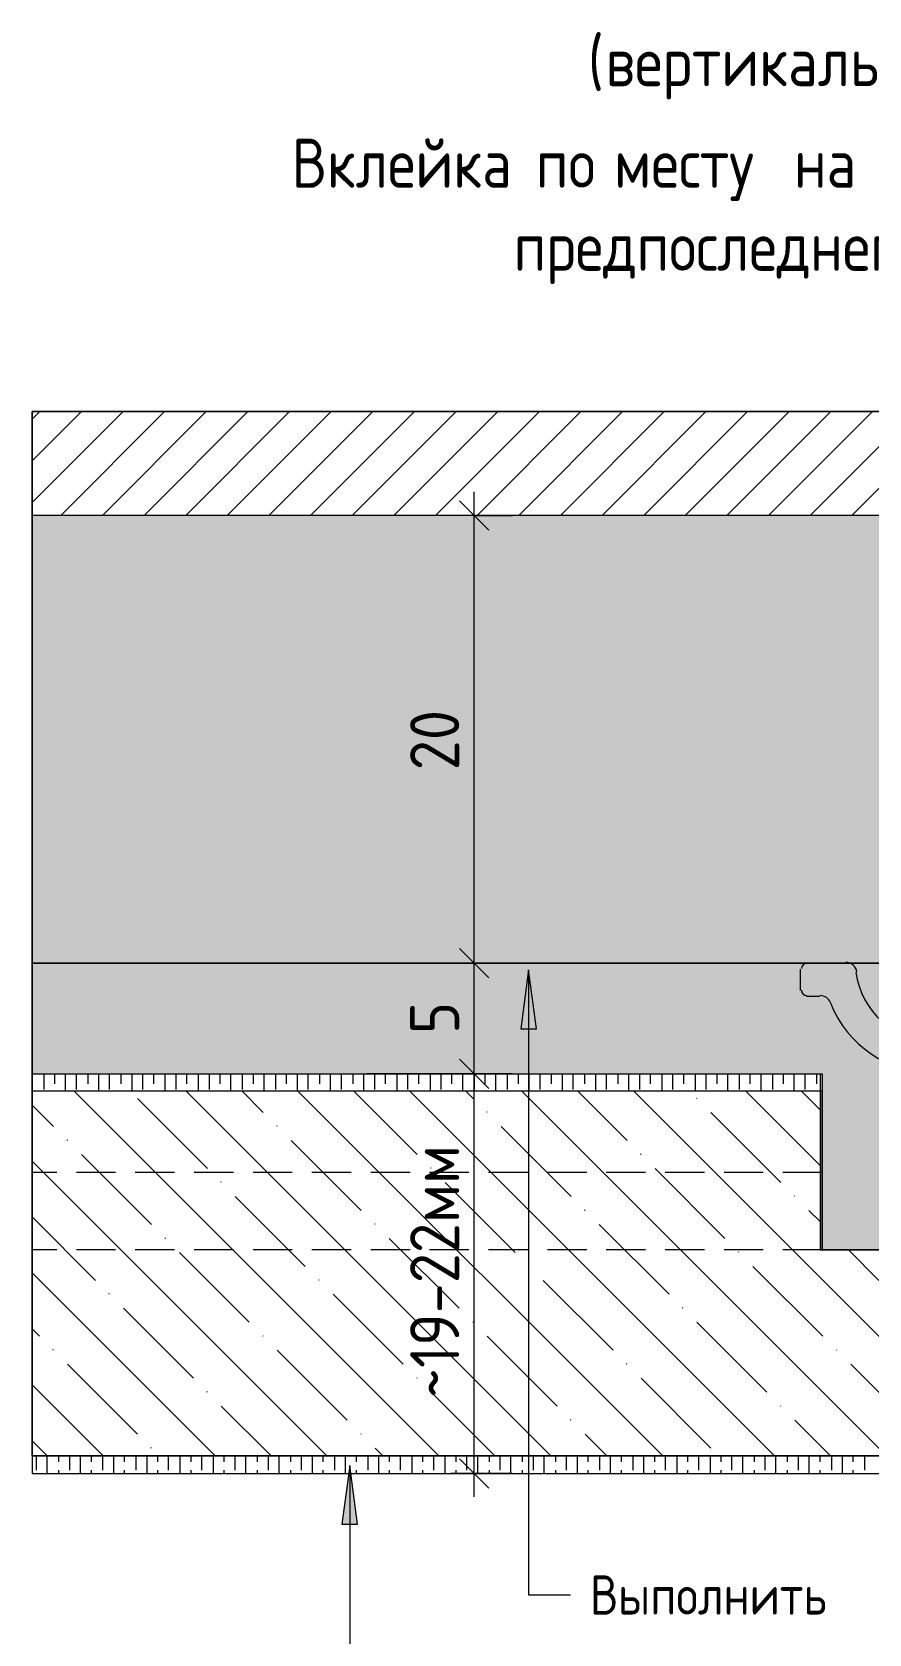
# Model space of a CAD drawing. Header units: millimetres. Extents: x 2518 to 53621, y 2061 to 18648.
# Drawn here: x 46762 to 48894, y 14567 to 18648 of the extents above; entities that cross this region are included whole.
import ezdxf

# ---------------------------------------------------------------- set-up
doc = ezdxf.new("R2010")
doc.units = ezdxf.units.MM
doc.linetypes.add('ADSK_Штрих_ш2 п1', pattern=[150, 100, -50])
for name, color, linetype, lineweight in [('A-ANNO-DIMS', 7, 'Continuous', 9), ('A-ANNO-DIMS-50', 7, 'Continuous', 9), ('A-DETL', 7, 'Continuous', 9), ('A-DETL-5', 7, 'ADSK_Штрих_ш2 п1', 9), ('A-DETL-6', 7, 'Continuous', 5), ('A-DETL-GENF', 7, 'Continuous', 9), ('G-ANNO-TEXT', 7, 'Continuous', 9)]:
    doc.layers.add(name, color=color, linetype=linetype, lineweight=lineweight)
doc.layers.add('A-DETL-GENF-1', color=7, linetype='Continuous', lineweight=9, true_color=0xd2d2d2)
doc.layers.add('A-DETL-GENF-12', color=7, linetype='Continuous', lineweight=9, true_color=0xeeeeee)
doc.styles.add('GOST Common_10', font='GOST_Common.ttf', dxfattribs={"width": 0.9, "height": 100})
doc.styles.add('GOST Common_9', font='GOST_Common.ttf', dxfattribs={"width": 0.9, "height": 125})
doc.styles.add('ISOCPEUR', font='isocpeur.ttf', dxfattribs={"width": 0.9, "height": 125})
doc.dimstyles.new('ISO-2_5_0_9К_БОЛЬШОЙ', dxfattribs={"dimscale": 304.8, "dimtxt": 124.497647, "dimasz": 0.246063, "dimexe": 0.19685, "dimexo": 0.492126, "dimgap": 0, "dimtad": 1, "dimdec": 0, "dimrnd": 10, "dimzin": 0, "dimdsep": 46, "dimtxsty": 'ISOCPEUR', "dimblk1": 'OBLIQUE', "dimblk2": 'OBLIQUE', "dimsah": 1, "dimcen": 0.09, "dimdle": 0.19685, "dimazin": 0, "dimtfac": 1, "dimtdec": 4, "dimtix": 1, "dimtmove": 0, "dimatfit": 3, "dimfxl": 1, "dimtvp": 1, "dimtolj": 1, "dimtzin": 0, "dimarcsym": 2})

# ---------------------------------------------------------------- blocks, each defined once
blk = doc.blocks.new('DIMBLOCK44-Узел 10')
at = {"layer": 'A-ANNO-DIMS-50'}
for p, q in [((47888.9, 15934.4), (47888.9, 16335.9)), ((47985.9, 16275.9), (47828.9, 16275.9)), ((47888.9, 16275.9), (47985.9, 16275.9)), ((47985.9, 15994.4), (47828.9, 15994.4)), ((47888.9, 15994.4), (47985.9, 15994.4))]:
    blk.add_line(p, q, dxfattribs=at)
at = {"layer": 'A-ANNO-DIMS-50', "lineweight": 20}
for p, q in [((47888.9, 16275.9), (47851.4, 16313.4)), ((47888.9, 16275.9), (47926.4, 16238.4)), ((47888.9, 15994.4), (47851.4, 16031.9)), ((47888.9, 15994.4), (47926.4, 15956.9))]:
    blk.add_line(p, q, dxfattribs=at)
at = {"layer": 'A-ANNO-DIMS-50', "color": 0, "insert": (47725.6, 16095.7), "char_height": 125, "width": 94.81, "attachment_point": 1, "rotation": 90, "line_spacing_factor": 1.149209, "style": 'ISOCPEUR'}
blk.add_mtext('5\\fISOCPEUR|b0|i0|c254|p34|;\\W.9;\u202c', dxfattribs=at)
blk = doc.blocks.new('_Oblique')
at = {"color": 0, "linetype": 'ByBlock', "lineweight": -2}
blk.add_line((-0.5, -0.5), (0.5, 0.5), dxfattribs=at)
blk = doc.blocks.new('DIMBLOCK45-Узел 10')
at = {"layer": 'A-ANNO-DIMS-50'}
for p, q in [((47888.9, 16215.9), (47888.9, 17476.8)), ((47985.9, 17416.8), (47828.9, 17416.8)), ((47888.9, 17416.8), (47985.9, 17416.8)), ((47985.9, 16275.9), (47828.9, 16275.9)), ((47888.9, 16275.9), (47985.9, 16275.9))]:
    blk.add_line(p, q, dxfattribs=at)
at = {"layer": 'A-ANNO-DIMS-50', "lineweight": 20}
for p, q in [((47888.9, 17416.8), (47851.4, 17454.3)), ((47888.9, 17416.8), (47926.4, 17379.3)), ((47888.9, 16275.9), (47851.4, 16313.4)), ((47888.9, 16275.9), (47926.4, 16238.4))]:
    blk.add_line(p, q, dxfattribs=at)
at = {"layer": 'A-ANNO-DIMS-50', "color": 0, "insert": (47725.6, 16767.3), "char_height": 125, "width": 189.619, "attachment_point": 1, "rotation": 90, "line_spacing_factor": 1.149209, "style": 'ISOCPEUR'}
blk.add_mtext('20\\fISOCPEUR|b0|i0|c254|p34|;\\W.9;\u202c', dxfattribs=at)
blk = doc.blocks.new('DIMBLOCK46-Узел 10')
at = {"layer": 'A-ANNO-DIMS-50'}
for p, q in [((47888.9, 14916.3), (47888.9, 16054.4)), ((47615.1, 15994.4), (47948.9, 15994.4)), ((47888.9, 15994.4), (47615.1, 15994.4)), ((47985.9, 14976.3), (47828.9, 14976.3)), ((47888.9, 14976.3), (47985.9, 14976.3))]:
    blk.add_line(p, q, dxfattribs=at)
at = {"layer": 'A-ANNO-DIMS-50', "lineweight": 20}
for p, q in [((47888.9, 15994.4), (47851.4, 16031.9)), ((47888.9, 15994.4), (47926.4, 15956.9)), ((47888.9, 14976.3), (47851.4, 15013.8)), ((47888.9, 14976.3), (47926.4, 14938.8))]:
    blk.add_line(p, q, dxfattribs=at)
at = {"layer": 'A-ANNO-DIMS-50', "color": 0, "insert": (47725.6, 15168.1), "char_height": 125, "width": 761.351, "attachment_point": 1, "rotation": 90, "line_spacing_factor": 1.149209, "style": 'ISOCPEUR'}
blk.add_mtext('~19-22мм', dxfattribs=at)

msp = doc.modelspace()

# ---------------------------------------------------------------- hatches: boundary and pattern name
at = {"layer": 'A-DETL-GENF'}
h = msp.add_hatch(dxfattribs=at)
h.set_pattern_fill('FP_13', color=256, style=0, pattern_type=2)
h.set_pattern_definition([(45, (24327.63, 0), (-53.03301, 53.03301), [])])
h.paths.add_polyline_path([(52477.3741, 17416.7987), (52477.3741, 17681.3821), (46762.3741, 17681.3821), (46762.3741, 17416.7987), (49732.0575, 17416.7987)])
h = msp.add_hatch(dxfattribs=at)
h.set_pattern_fill('FP_11', color=256, style=0, pattern_type=2)
h.set_pattern_definition([(135, (24327.63, 0), (-142.5619, -142.5619), []), (135, (24470.2, 0), (-142.5619, -142.5619), [252.016, -50.403, 1.676, -48.727])])
h.paths.add_polyline_path([(49575.4241, 15020.7321), (49575.4241, 15545.6654), (48770.0325, 15545.6654), (48770.0325, 15949.9487), (46762.3741, 15949.9487), (46762.3741, 15020.7321), (48775.3241, 15020.7321)])
at = {"layer": 'A-DETL-GENF-1'}
h = msp.add_hatch(dxfattribs=at)
h.set_pattern_fill('FP_9', color=256, style=0, pattern_type=2)
h.set_pattern_definition([(0, (24327.629, 0), (60.96, 15.24), [5.029, -40.691, 5.029, -40.691, -243.84]), (0, (24327.629, 0), (60.96, 15.24), [-91.44, 5.029, -86.411, 5.029, -40.691, -106.68]), (0, (24327.629, 0), (60.96, 15.24), [-228.6, 5.029, -25.451, 5.029, -71.171]), (120, (24350.489, 7.62), (-43.678227, 45.1729086), [5.029, -40.691, 5.029, -40.691, -243.84]), (120, (24350.489, 7.62), (-43.678227, 45.1729086), [-91.44, 5.029, -86.411, 5.029, -40.691, -106.68]), (120, (24350.489, 7.62), (-43.678227, 45.1729086), [-228.6, 5.029, -25.451, 5.029, -71.171]), (240, (24358.109, 38.1), (-17.281773, -60.4129086), [5.029, -40.691, 5.029, -40.691, -243.84]), (240, (24358.109, 38.1), (-17.281773, -60.4129086), [-91.44, 5.029, -86.411, 5.029, -40.691, -106.68]), (240, (24358.109, 38.1), (-17.281773, -60.4129086), [-228.6, 5.029, -25.451, 5.029, -71.171])])
h.paths.add_polyline_path([(52477.3741, 16275.9154), (52477.3741, 17416.7987), (46762.3741, 17416.7987), (46762.3741, 16275.9154), (49732.0575, 16275.9154)])
at = {"layer": 'A-DETL-GENF-12'}
h = msp.add_hatch(color=256, dxfattribs=at)
h.paths.add_polyline_path([(49732.0575, 15545.6654), (50464.4241, 15545.6654), (50464.4241, 15742.5154), (49732.0575, 15742.5154), (49732.0575, 15994.3987), (52477.3741, 15994.3987), (52477.3741, 16275.9154), (46762.3741, 16275.9154), (46762.3741, 15994.3987), (48770.0325, 15994.3987), (48770.0325, 15545.6654), (49664.3241, 15545.6654)])
h.paths.add_polyline_path([(49014.5075, 15628.2154), (49012.3908, 15628.2154), (49012.3908, 15630.3321)])
at = {"layer": 'G-ANNO-TEXT'}
for points in [[(48027.5167, 16258.758), (48007.7689, 16108.758), (48047.2646, 16108.758)], [(47571.702, 14996.8026), (47551.9541, 14846.8026), (47591.4498, 14846.8026)]]:
    msp.add_hatch(color=256, dxfattribs=at).paths.add_polyline_path(points)

# ---------------------------------------------------------------- linework, layer by layer
at = {"layer": 'A-DETL'}
for p, q in [((52477.3741, 17681.3821), (46762.3741, 17681.3821)), ((46762.3741, 17681.3821), (46762.3741, 17416.7987)), ((52477.3741, 17416.7987), (46762.3741, 17416.7987)), ((46762.3741, 17416.7987), (46762.3741, 16275.9154)), ((46762.3741, 16275.9154), (46762.3741, 15994.3987)), ((46762.3741, 16275.9154), (52477.3741, 16275.9154)), ((46762.3741, 15994.3987), (48770.0325, 15994.3987)), ((48770.0325, 15994.3987), (48770.0325, 15949.9487)), ((48775.3241, 15949.9487), (46762.3741, 15949.9487)), ((46762.3741, 15949.9487), (46762.3741, 15020.7321)), ((48770.0325, 15949.9487), (48770.0325, 15545.6654)), ((48775.3241, 15545.6654), (48775.3241, 15949.9487)), ((48770.0325, 15545.6654), (49575.4241, 15545.6654)), ((49575.4241, 15545.6654), (48775.3241, 15545.6654)), ((46762.3741, 15020.7321), (49575.4241, 15020.7321))]:
    msp.add_line(p, q, dxfattribs=at)
at = {"layer": 'A-DETL-5'}
for p, q in [((48775.3241, 15742.5154), (46762.3741, 15742.5154)), ((48775.3241, 15545.6654), (46762.3741, 15545.6654))]:
    msp.add_line(p, q, dxfattribs=at)
at = {"layer": 'A-DETL-6'}
for p, q in [((46762.3741, 15020.7321), (46762.3741, 17681.3821)), ((46762.3741, 17681.3821), (52477.3741, 17681.3821)), ((46762.3741, 17681.3821), (46762.3741, 16993.4654)), ((46762.3741, 17668.6821), (46762.3741, 17681.3821)), ((46762.3741, 16978.6487), (46762.3741, 16993.4654)), ((46762.3741, 16978.6487), (46762.3741, 16290.7321)), ((46762.3741, 16963.8321), (46762.3741, 16978.6487)), ((46762.3741, 16275.9154), (46762.3741, 16290.7321)), ((52477.3741, 16275.9154), (46762.3741, 16275.9154)), ((46762.3741, 16275.9154), (46762.3741, 15994.3987)), ((52477.3741, 16275.9154), (46762.3741, 16275.9154)), ((52477.3741, 16275.9154), (46762.3741, 16275.9154)), ((46762.3741, 16275.9154), (52477.3741, 16275.9154)), ((47018.4908, 16275.9154), (47175.1241, 16275.9154)), ((47615.3908, 16275.9154), (47625.9741, 16275.9154)), ((48720.2908, 16206.0654), (48720.2908, 16261.0987)), ((48838.8241, 16275.9154), (48730.8741, 16275.9154)), ((48730.8741, 16275.9154), (48838.8241, 16275.9154)), ((48836.7075, 16275.9154), (48730.8741, 16275.9154)), ((48730.8741, 16275.9154), (48838.8241, 16275.9154)), ((48730.8741, 16275.9154), (48836.7075, 16275.9154)), ((48735.1075, 16275.9154), (48730.8741, 16275.9154)), ((48735.1075, 16275.9154), (48836.7075, 16275.9154)), ((48834.5908, 16275.9154), (48735.1075, 16275.9154)), ((48735.1075, 16275.9154), (48834.5908, 16275.9154)), ((48836.7075, 16275.9154), (48735.1075, 16275.9154)), ((48836.7075, 16275.9154), (48834.5908, 16275.9154)), ((48838.8241, 16275.9154), (48836.7075, 16275.9154)), ((48768.9741, 16191.2487), (48735.1075, 16191.2487)), ((46762.3741, 15994.3987), (48775.3241, 15994.3987)), ((46762.3741, 15994.3987), (48775.3241, 15994.3987)), ((46762.3741, 15949.9487), (46762.3741, 15994.3987)), ((46762.3741, 15994.3987), (46762.3741, 15949.9487)), ((46792.0075, 15994.3987), (46792.0075, 15954.1821)), ((46819.5241, 15994.3987), (46819.5241, 15968.9987)), ((46847.0408, 15994.3987), (46847.0408, 15949.9487)), ((46874.5575, 15994.3987), (46874.5575, 15954.1821)), ((46904.1908, 15994.3987), (46904.1908, 15968.9987)), ((46931.7075, 15994.3987), (46931.7075, 15949.9487)), ((46959.2241, 15994.3987), (46959.2241, 15954.1821)), ((46988.8575, 15994.3987), (46988.8575, 15968.9987)), ((47016.3741, 15994.3987), (47016.3741, 15949.9487)), ((47043.8908, 15994.3987), (47043.8908, 15954.1821)), ((47071.4075, 15994.3987), (47071.4075, 15968.9987)), ((47101.0408, 15994.3987), (47101.0408, 15949.9487)), ((47128.5575, 15994.3987), (47128.5575, 15954.1821)), ((47156.0741, 15994.3987), (47156.0741, 15968.9987)), ((47162.4241, 15994.3987), (47175.1241, 15994.3987)), ((47185.7075, 15994.3987), (47185.7075, 15949.9487)), ((47213.2241, 15994.3987), (47213.2241, 15954.1821)), ((47240.7408, 15994.3987), (47240.7408, 15968.9987)), ((47268.2575, 15994.3987), (47268.2575, 15949.9487)), ((47297.8908, 15994.3987), (47297.8908, 15954.1821)), ((47325.4075, 15994.3987), (47325.4075, 15968.9987)), ((47352.9241, 15994.3987), (47352.9241, 15949.9487)), ((47382.5575, 15994.3987), (47382.5575, 15954.1821)), ((47410.0741, 15994.3987), (47410.0741, 15968.9987)), ((47437.5908, 15994.3987), (47437.5908, 15949.9487)), ((47465.1075, 15994.3987), (47465.1075, 15954.1821)), ((47494.7408, 15994.3987), (47494.7408, 15968.9987)), ((47522.2575, 15994.3987), (47522.2575, 15949.9487)), ((47549.7741, 15994.3987), (47549.7741, 15954.1821)), ((47579.4075, 15994.3987), (47579.4075, 15968.9987)), ((47606.9241, 15994.3987), (47606.9241, 15949.9487)), ((47634.4408, 15994.3987), (47634.4408, 15954.1821)), ((47661.9575, 15994.3987), (47661.9575, 15968.9987)), ((47691.5908, 15994.3987), (47691.5908, 15949.9487)), ((47719.1075, 15994.3987), (47719.1075, 15954.1821)), ((47746.6241, 15994.3987), (47746.6241, 15968.9987)), ((47776.2575, 15994.3987), (47776.2575, 15949.9487)), ((47803.7741, 15994.3987), (47803.7741, 15954.1821)), ((47831.2908, 15994.3987), (47831.2908, 15968.9987)), ((47858.8075, 15994.3987), (47858.8075, 15949.9487)), ((47888.4408, 15994.3987), (47888.4408, 15954.1821)), ((47915.9575, 15994.3987), (47915.9575, 15968.9987)), ((47943.4741, 15994.3987), (47943.4741, 15949.9487)), ((47973.1075, 15994.3987), (47973.1075, 15954.1821)), ((48000.6241, 15994.3987), (48000.6241, 15968.9987)), ((48028.1408, 15994.3987), (48028.1408, 15949.9487)), ((48055.6575, 15994.3987), (48055.6575, 15954.1821)), ((48085.2908, 15994.3987), (48085.2908, 15968.9987)), ((48112.8075, 15994.3987), (48112.8075, 15949.9487)), ((48140.3241, 15994.3987), (48140.3241, 15954.1821)), ((48169.9575, 15994.3987), (48169.9575, 15968.9987)), ((48197.4741, 15994.3987), (48197.4741, 15949.9487)), ((48224.9908, 15994.3987), (48224.9908, 15954.1821)), ((48254.6241, 15994.3987), (48254.6241, 15968.9987)), ((48282.1408, 15994.3987), (48282.1408, 15949.9487)), ((48309.6575, 15994.3987), (48309.6575, 15954.1821)), ((48337.1741, 15994.3987), (48337.1741, 15968.9987)), ((48366.8075, 15994.3987), (48366.8075, 15949.9487)), ((48394.3241, 15994.3987), (48394.3241, 15954.1821)), ((48421.8408, 15994.3987), (48421.8408, 15968.9987)), ((48451.4741, 15994.3987), (48451.4741, 15949.9487)), ((48478.9908, 15994.3987), (48478.9908, 15954.1821)), ((48506.5075, 15994.3987), (48506.5075, 15968.9987)), ((48534.0241, 15994.3987), (48534.0241, 15949.9487)), ((48563.6575, 15994.3987), (48563.6575, 15954.1821)), ((48591.1741, 15994.3987), (48591.1741, 15968.9987)), ((48618.6908, 15994.3987), (48618.6908, 15949.9487)), ((48648.3241, 15994.3987), (48648.3241, 15954.1821)), ((48675.8408, 15994.3987), (48675.8408, 15968.9987)), ((48703.3575, 15994.3987), (48703.3575, 15949.9487)), ((48730.8741, 15994.3987), (48730.8741, 15954.1821)), ((48760.5075, 15994.3987), (48760.5075, 15968.9987)), ((48775.3241, 15994.3987), (48775.3241, 15742.5154)), ((48775.3241, 15994.3987), (48775.3241, 15949.9487)), ((48775.3241, 15949.9487), (46762.3741, 15949.9487)), ((46762.3741, 15949.9487), (46762.3741, 15020.7321)), ((48775.3241, 15949.9487), (46762.3741, 15949.9487)), ((48775.3241, 15742.5154), (48775.3241, 15949.9487)), ((46762.3741, 15545.6654), (46762.3741, 15742.5154)), ((48775.3241, 15742.5154), (48775.3241, 15545.6654)), ((48775.3241, 15545.6654), (48775.3241, 15742.5154)), ((48775.3241, 15742.5154), (48775.3241, 15545.6654)), ((49575.4241, 15545.6654), (48775.3241, 15545.6654)), ((48775.3241, 15545.6654), (50464.4241, 15545.6654)), ((46762.3741, 15020.7321), (49575.4241, 15020.7321)), ((49575.4241, 15020.7321), (46762.3741, 15020.7321)), ((46762.3741, 15020.7321), (46762.3741, 14976.2821)), ((46772.9575, 15020.7321), (46772.9575, 14984.7487)), ((46800.4741, 15020.7321), (46800.4741, 14976.2821)), ((46830.1075, 15020.7321), (46830.1075, 15005.9154)), ((46857.6241, 15020.7321), (46857.6241, 14984.7487)), ((46885.1408, 15020.7321), (46885.1408, 14976.2821)), ((46912.6575, 15020.7321), (46912.6575, 15005.9154)), ((46942.2908, 15020.7321), (46942.2908, 14984.7487)), ((46969.8075, 15020.7321), (46969.8075, 14976.2821)), ((46997.3241, 15020.7321), (46997.3241, 15005.9154)), ((47026.9575, 15020.7321), (47026.9575, 14984.7487)), ((47054.4741, 15020.7321), (47054.4741, 14976.2821)), ((47081.9908, 15020.7321), (47081.9908, 15005.9154)), ((47109.5075, 15020.7321), (47109.5075, 14984.7487)), ((47139.1408, 15020.7321), (47139.1408, 14976.2821)), ((47166.6575, 15020.7321), (47166.6575, 15005.9154)), ((47194.1741, 15020.7321), (47194.1741, 14984.7487)), ((47223.8075, 15020.7321), (47223.8075, 14976.2821)), ((47251.3241, 15020.7321), (47251.3241, 15005.9154)), ((47278.8408, 15020.7321), (47278.8408, 14984.7487)), ((47306.3575, 15020.7321), (47306.3575, 14976.2821)), ((47335.9908, 15020.7321), (47335.9908, 15005.9154)), ((47363.5075, 15020.7321), (47363.5075, 14984.7487)), ((47391.0241, 15020.7321), (47391.0241, 14976.2821)), ((47420.6575, 15020.7321), (47420.6575, 15005.9154)), ((47448.1741, 15020.7321), (47448.1741, 14984.7487)), ((47475.6908, 15020.7321), (47475.6908, 14976.2821)), ((47503.2075, 15020.7321), (47503.2075, 15005.9154)), ((47532.8408, 15020.7321), (47532.8408, 14984.7487)), ((47560.3575, 15020.7321), (47560.3575, 14976.2821)), ((47587.8741, 15020.7321), (47587.8741, 15005.9154)), ((47617.5075, 15020.7321), (47617.5075, 14984.7487)), ((47645.0241, 15020.7321), (47645.0241, 14976.2821)), ((47672.5408, 15020.7321), (47672.5408, 15005.9154)), ((47700.0575, 15020.7321), (47700.0575, 14984.7487)), ((47729.6908, 15020.7321), (47729.6908, 14976.2821)), ((47757.2075, 15020.7321), (47757.2075, 15005.9154)), ((47784.7241, 15020.7321), (47784.7241, 14984.7487)), ((47814.3575, 15020.7321), (47814.3575, 14976.2821)), ((47841.8741, 15020.7321), (47841.8741, 15005.9154)), ((47869.3908, 15020.7321), (47869.3908, 14984.7487)), ((47896.9075, 15020.7321), (47896.9075, 14976.2821)), ((47926.5408, 15020.7321), (47926.5408, 15005.9154)), ((47954.0575, 15020.7321), (47954.0575, 14984.7487)), ((47981.5741, 15020.7321), (47981.5741, 14976.2821)), ((48011.2075, 15020.7321), (48011.2075, 15005.9154)), ((48038.7241, 15020.7321), (48038.7241, 14984.7487)), ((48066.2408, 15020.7321), (48066.2408, 14976.2821)), ((48095.8741, 15020.7321), (48095.8741, 15005.9154)), ((48123.3908, 15020.7321), (48123.3908, 14984.7487)), ((48150.9075, 15020.7321), (48150.9075, 14976.2821)), ((48178.4241, 15020.7321), (48178.4241, 15005.9154)), ((48208.0575, 15020.7321), (48208.0575, 14984.7487)), ((48235.5741, 15020.7321), (48235.5741, 14976.2821)), ((48263.0908, 15020.7321), (48263.0908, 15005.9154)), ((48292.7241, 15020.7321), (48292.7241, 14984.7487)), ((48320.2408, 15020.7321), (48320.2408, 14976.2821)), ((48347.7575, 15020.7321), (48347.7575, 15005.9154)), ((48375.2741, 15020.7321), (48375.2741, 14984.7487)), ((48404.9075, 15020.7321), (48404.9075, 14976.2821)), ((48432.4241, 15020.7321), (48432.4241, 15005.9154)), ((48459.9408, 15020.7321), (48459.9408, 14984.7487)), ((48489.5741, 15020.7321), (48489.5741, 14976.2821)), ((48517.0908, 15020.7321), (48517.0908, 15005.9154)), ((48544.6075, 15020.7321), (48544.6075, 14984.7487)), ((48572.1241, 15020.7321), (48572.1241, 14976.2821)), ((48601.7575, 15020.7321), (48601.7575, 15005.9154)), ((48629.2741, 15020.7321), (48629.2741, 14984.7487)), ((48656.7908, 15020.7321), (48656.7908, 14976.2821)), ((48686.4241, 15020.7321), (48686.4241, 15005.9154)), ((48713.9408, 15020.7321), (48713.9408, 14984.7487)), ((48741.4575, 15020.7321), (48741.4575, 14976.2821)), ((48768.9741, 15020.7321), (48768.9741, 15005.9154)), ((48798.6075, 15020.7321), (48798.6075, 14984.7487)), ((48826.1241, 15020.7321), (48826.1241, 14976.2821)), ((48853.6408, 15020.7321), (48853.6408, 15005.9154)), ((48883.2741, 15020.7321), (48883.2741, 14984.7487)), ((46830.1075, 14984.7487), (46830.1075, 14976.2821)), ((46912.6575, 14984.7487), (46912.6575, 14976.2821)), ((46997.3241, 14984.7487), (46997.3241, 14976.2821)), ((47081.9908, 14984.7487), (47081.9908, 14976.2821)), ((47166.6575, 14984.7487), (47166.6575, 14976.2821)), ((47251.3241, 14984.7487), (47251.3241, 14976.2821)), ((47335.9908, 14984.7487), (47335.9908, 14976.2821)), ((47420.6575, 14984.7487), (47420.6575, 14976.2821)), ((47503.2075, 14984.7487), (47503.2075, 14976.2821)), ((47587.8741, 14984.7487), (47587.8741, 14976.2821)), ((47672.5408, 14984.7487), (47672.5408, 14976.2821)), ((47757.2075, 14984.7487), (47757.2075, 14976.2821)), ((47841.8741, 14984.7487), (47841.8741, 14976.2821)), ((47926.5408, 14984.7487), (47926.5408, 14976.2821)), ((48011.2075, 14984.7487), (48011.2075, 14976.2821)), ((48095.8741, 14984.7487), (48095.8741, 14976.2821)), ((48178.4241, 14984.7487), (48178.4241, 14976.2821)), ((48263.0908, 14984.7487), (48263.0908, 14976.2821)), ((48347.7575, 14984.7487), (48347.7575, 14976.2821)), ((48432.4241, 14984.7487), (48432.4241, 14976.2821)), ((48517.0908, 14984.7487), (48517.0908, 14976.2821)), ((48601.7575, 14984.7487), (48601.7575, 14976.2821)), ((48686.4241, 14984.7487), (48686.4241, 14976.2821)), ((48768.9741, 14984.7487), (48768.9741, 14976.2821)), ((48853.6408, 14984.7487), (48853.6408, 14976.2821)), ((46762.3741, 14976.2821), (49575.4241, 14976.2821)), ((46762.3741, 14976.2821), (49575.4241, 14976.2821)), ((47615.3908, 14976.2821), (47625.9741, 14976.2821))]:
    msp.add_line(p, q, dxfattribs=at)
for centre, radius, start, end in [((48736.1658, 16262.1571), 13.7583, 90, 180), ((48835.6491, 16249.4571), 28.575, 9.0088154, 89.999977), ((49057.8991, 16276.9737), 197.9083, 186.9213831, 269.9999586), ((48736.1658, 16207.1237), 13.7583, 180, 270), ((48770.0325, 16164.7904), 28.575, 20.7696327, 90.0000095), ((49057.8991, 16276.9737), 280.4583, 201.3793825, 270.0549265)]:
    msp.add_arc(centre, radius, start, end, dxfattribs=at)
at = {"layer": 'G-ANNO-TEXT'}
for p, q in [((48027.5167, 16258.758), (48007.7689, 16108.758)), ((48047.2646, 16108.758), (48027.5167, 16258.758)), ((48027.5167, 16258.758), (48027.5167, 14666.5186)), ((48007.7689, 16108.758), (48047.2646, 16108.758)), ((47571.702, 14996.8026), (47551.9541, 14846.8026)), ((47591.4498, 14846.8026), (47571.702, 14996.8026)), ((47571.702, 14996.8026), (47571.702, 12669.8362)), ((47551.9541, 14846.8026), (47591.4498, 14846.8026)), ((48027.5167, 14666.5186), (48133.71, 14666.5186))]:
    msp.add_line(p, q, dxfattribs=at)

# ---------------------------------------------------------------- texts
at = {"layer": 'G-ANNO-TEXT', "attachment_point": 1}
for s, insert, char_height, width, style in [('\\fGOST Common|b0|i0|c204|p34|;\\W.9;(', (48178.5172, 18635.2783), 125, 54.113906, 'GOST Common_9'), ('вертикальное', (48223.1657, 18635.2783), 125, 1204.936312, 'GOST Common_9'), ('Вклейка', (47423.6319, 18376.5159), 125, 707.088375, 'GOST Common_9'), ('\\fGOST Common|b0|i0|c204|p34|;\\W.9; ', (48007.0381, 18376.5159), 125, 46.898719, 'GOST Common_9'), ('\\fGOST Common|b0|i0|c204|p34|;\\W.9; ', (48206.4678, 18376.5159), 125, 46.898719, 'GOST Common_9'), ('\\fGOST Common|b0|i0|c204|p34|;\\W.9; ', (48664.8584, 18376.5159), 125, 46.898719, 'GOST Common_9'), ('\\fGOST Common|b0|i0|c204|p34|;\\W.9; ', (48873.2178, 18376.5159), 125, 46.898719, 'GOST Common_9'), ('по', (48045.7334, 18376.5159), 125, 194.810062, 'GOST Common_9'), ('месту', (48245.1631, 18376.5159), 125, 508.670719, 'GOST Common_9'), ('на', (48703.5537, 18376.5159), 125, 205.632844, 'GOST Common_9'), ('предпоследнего', (47989.1787, 18164.8492), 125, 1349.240063, 'GOST Common_9'), ('Выполнить', (48183.71, 14716.5186), 100, 750.3795, 'GOST Common_10'), ('\\fGOST Common|b0|i0|c204|p34|;\\W.9; ', (48802.835, 14716.5186), 100, 39.683531, 'GOST Common_10')]:
    msp.add_mtext(s, dxfattribs=dict(at, insert=insert, char_height=char_height, width=width, style=style))

# ---------------------------------------------------------------- dimensions: what is measured, and where the dimension line sits
at = {"layer": 'A-ANNO-DIMS'}
for base, p1, p2, text, override, picture, middle in [((47888.89, 17416.7987), (47835.857, 16275.9154), (47835.857, 17416.7987), '20\u202c', {"dimpost": '<>', "dimfxl": 1140.883333}, 'DIMBLOCK45-Узел 10', (47814.6659, 16846.3571)), ((47888.89, 16275.9154), (47835.857, 15994.3987), (47835.857, 16275.9154), '5\u202c', {"dimpost": '<>', "dimfxl": 281.516667}, 'DIMBLOCK44-Узел 10', (47814.6659, 16135.1571)), ((47888.89, 15994.3987), (47835.857, 14976.2821), (47465.1075, 15994.3987), '~19-22мм', {"dimpost": '<>', "dimfxl": 1083.520526}, 'DIMBLOCK46-Узел 10', (47826.39, 15485.3404))]:
    dim = msp.add_linear_dim(base=base, p1=p1, p2=p2, angle=90, text=text, dimstyle='ISO-2_5_0_9К_БОЛЬШОЙ', override=override, dxfattribs=at)
    dim.commit()
    dim.dimension.update_dxf_attribs({"geometry": picture, "text_midpoint": middle})

doc.saveas('drawing.dxf')
